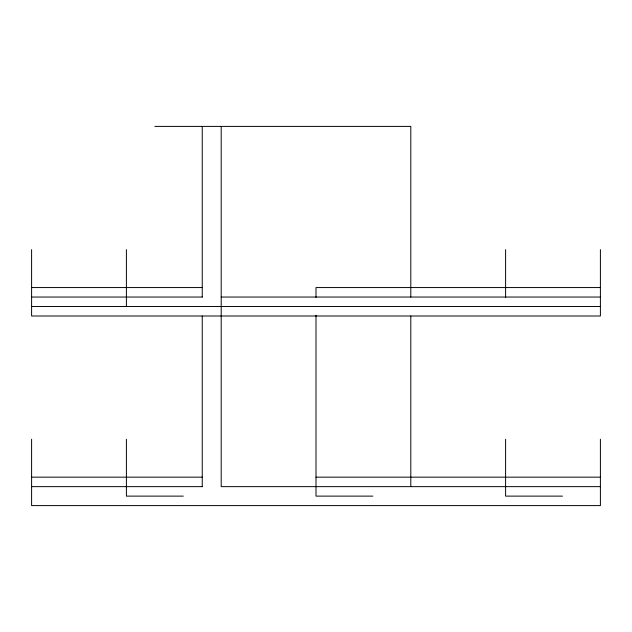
<?xml version="1.0" encoding="UTF-8"?>
<svg xmlns="http://www.w3.org/2000/svg" width="632" height="632" viewBox="0 0 632 632"><rect width="100%" height="100%" fill="white"/><g stroke="black" fill="none" stroke-linecap="round" stroke-linejoin="round"><path stroke-width="0.95" d="M154.84 126.4L410.8 126.4L410.8 297.04M31.6 287.56L202.438 287.56M600.4 287.56L316 287.56L316 297.435M31.6 297.04L202.438 297.04M221.2 297.04L600.4 297.04M31.6 306.52L600.4 306.52M31.6 477.16L202.438 477.16M316 477.16L600.4 477.16M31.6 486.64L202.343 486.64M600.4 486.64L221.2 486.64L221.2 126.4M183.28 496.12L126.4 496.12L126.4 439.24M372.88 496.12L316 496.12L316 315.21M562.48 496.12L505.6 496.12L505.6 439.24M600.4 249.64L600.4 316L31.6 316L31.6 249.64M600.4 439.24L600.4 505.6L31.6 505.6L31.6 439.24M505.6 249.64L505.6 297.696M410.8 316L410.8 486.64M202.24 126.4L202.24 297.04M202.24 316L202.24 486.64M126.4 249.64L126.4 306.52"/></g></svg>
